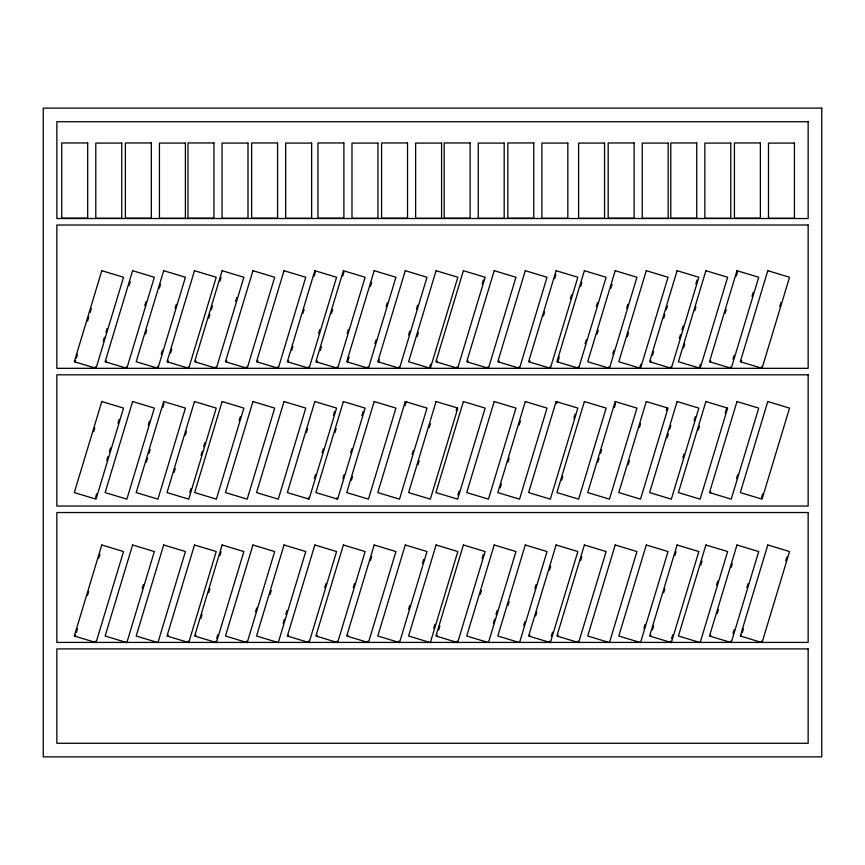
<?xml version="1.0" encoding="UTF-8"?>
<svg xmlns="http://www.w3.org/2000/svg" width="865" height="865" viewBox="0 0 865 865"><rect width="100%" height="100%" fill="white"/><g stroke="black" fill="none" stroke-linecap="round" stroke-linejoin="round"><path stroke-width="1.3" d="M75.19 362.003L75.547 360.824M76.358 358.153L77.515 354.315M87.581 320.969L88.749 317.12M90.187 312.362L91.333 308.535M95.15 368.025L95.507 366.846M103.281 341.102L104.438 337.253M105.898 332.409L107.055 328.581M106.006 362.003L106.363 360.824M129.09 285.569L130.237 281.752M93.647 431.732L94.804 427.905M125.966 368.025L126.322 366.846M144.801 305.626L145.958 301.798M95.507 497.699L96.696 493.753M106.763 460.407L107.93 456.569M109.368 451.789L110.525 447.962M117.997 423.223L119.154 419.374M145.525 334.041L146.682 330.214M159.387 288.121L160.544 284.304M75.19 636.294L75.547 635.115M76.358 632.445L77.515 628.606M87.581 595.261L88.749 591.411M98.815 558.076L99.972 554.227M157.041 368.025L157.398 366.846M161.247 354.099L162.404 350.271M175.108 308.178L176.265 304.35M148.272 425.007L149.429 421.179M167.897 362.003L168.253 360.824M170.61 353.028L171.767 349.179M146.38 462.083L147.537 458.234M148.996 453.411L150.153 449.584M162.858 407.502L164.015 403.674M95.15 642.317L95.507 641.138M187.856 368.025L188.213 366.846M195.533 362.003L195.89 360.824M208.703 318.407L209.86 314.557M211.298 309.811L212.455 305.983M219.926 281.212L221.094 277.373M174.092 472.344L175.26 468.495M185.326 435.149L186.483 431.3M142.228 588.46L143.385 584.61M215.493 368.025L215.85 366.846M235.626 301.344L236.783 297.495M226.349 362.003L226.706 360.824M189.792 492.466L190.949 488.628M201.015 455.282L202.183 451.433M203.61 446.686L204.767 442.858M246.309 368.025L246.666 366.846M167.897 636.294L168.253 635.115M239.108 420.66L240.275 416.811M257.424 362.003L257.781 360.824M187.856 642.317L188.213 641.138M195.533 636.294L195.89 635.115M200.896 618.54L202.053 614.712M208.703 592.698L209.86 588.849M219.926 555.503L221.094 551.665M277.384 368.025L277.741 366.846M288.24 362.003L288.596 360.824M291.732 350.466L292.889 346.616M302.955 313.271L304.112 309.432M314.179 276.086L315.347 272.237M215.493 642.317L215.85 641.138M216.618 638.586L217.775 634.759M308.2 368.025L308.556 366.846M318.655 333.403L319.812 329.554M316.785 362.003L317.141 360.824M320.277 350.466L321.434 346.616M331.5 313.271L332.657 309.432M342.724 276.086L343.892 272.237M306.437 432.587L307.605 428.737M246.309 642.317L246.666 641.138M255.521 611.804L256.678 607.976M336.745 368.025L337.101 366.846M347.2 333.403L348.357 329.554M270.107 594.298L271.264 590.471M347.6 362.003L349.114 356.996M370.447 286.347L371.604 282.498M308.2 498.878L308.556 497.699M314.33 478.572L315.487 474.744M322.137 452.719L323.294 448.87M333.36 415.524L334.528 411.686M334.982 432.587L336.15 428.737M283.19 623.081L284.347 619.243M285.828 614.355L286.985 610.528M367.56 368.025L367.917 366.846M374.913 343.664L376.08 339.815M386.147 306.48L387.304 302.631M288.24 636.294L288.596 635.115M336.745 498.878L337.101 497.699M342.875 478.572L344.032 474.744M350.682 452.719L351.839 448.87M361.905 415.524L363.073 411.686M378.675 362.003L379.454 359.44M351.428 480.194L352.585 476.377M308.2 642.317L308.556 641.138M324.732 587.573L325.878 583.745M316.785 636.294L317.141 635.115M398.635 368.025L398.992 366.846M408.615 334.96L409.772 331.133M416.443 309.043L417.6 305.194M417.168 336.593L418.325 332.766M405.004 405.653L406.172 401.814M336.745 642.317L337.101 641.138M353.277 587.573L354.423 583.745M347.6 636.294L347.957 635.115M370.447 560.639L371.604 556.79M429.451 368.025L430.608 364.187M436.803 362.003L437.16 360.824M412.086 454.341L413.243 450.514M418.011 464.646L419.179 460.796M429.245 427.461L430.402 423.612M367.56 642.317L367.917 641.138M456.763 368.025L457.12 366.846M482.151 283.947L483.308 280.119M467.619 362.003L467.976 360.824M456.169 410.399L456.936 407.837M398.635 642.317L398.992 641.138M408.615 609.252L409.772 605.424M422.477 563.342L423.634 559.514M487.579 368.025L487.936 366.846M457.92 495.039L459.088 491.19M498.694 362.003L499.051 360.824M433.711 628.217L434.868 624.368M436.803 636.294L437.16 635.115M438.739 629.882L439.907 626.033M518.654 368.025L519.011 366.846M529.51 362.003L529.867 360.824M543.447 315.844L544.615 311.995M554.681 278.649L555.838 274.8M500.208 487.849L501.365 484.022M507.993 462.083L509.15 458.234M519.216 424.888L520.384 421.05M456.763 642.317L457.12 641.138M482.151 558.239L483.308 554.411M480.302 594.298L481.459 590.471M549.47 368.025L549.826 366.846M570.37 298.782L571.538 294.933M557.795 362.003L559.309 356.996M580.642 286.347L581.799 282.498M556.444 403.674L557.006 401.814M493.385 623.081L494.542 619.243M496.023 614.355L497.18 610.528M577.755 368.025L578.112 366.846M585.108 343.664L586.275 339.815M596.342 306.48L597.499 302.631M507.993 605.522L509.15 601.672M597.055 334.041L598.212 330.214M610.917 288.121L612.074 284.304M573.863 418.098L575.02 414.249M561.623 480.194L562.78 476.377M523.682 625.654L524.85 621.805M534.916 588.46L536.073 584.61M608.571 368.025L608.928 366.846M612.777 354.099L613.934 350.271M626.638 308.178L627.795 304.35M529.51 636.294L529.867 635.115M535.651 615.988L536.797 612.16M549.513 570.067L550.659 566.24M627.363 336.593L628.52 332.766M597.91 462.083L599.067 458.234M600.526 453.411L601.683 449.584M614.388 407.502L615.545 403.674M549.47 642.317L549.826 641.138M551.362 636.034L552.519 632.218M557.795 636.294L558.152 635.115M580.642 560.639L581.799 556.79M639.646 368.025L640.803 364.187M650.502 362.003L650.858 360.824M652.437 355.591L653.605 351.741M663.671 318.407L664.828 314.557M666.266 309.811L667.423 305.983M628.206 464.646L629.374 460.796M639.44 427.461L640.597 423.612M577.755 642.317L578.112 641.138M670.462 368.025L670.818 366.846M679.36 338.539L680.528 334.69M681.988 329.857L683.134 326.04M695.849 283.947L697.006 280.119M683.566 347.903L684.734 344.054M694.8 310.708L695.957 306.859M666.364 410.399L667.131 407.837M667.153 437.712L668.31 433.873M669.726 429.181L670.883 425.353M699.266 368.025L700.423 364.187M710.381 362.003L710.738 360.824M725.097 313.271L726.254 309.432M736.32 276.086L737.488 272.237M682.853 457.845L684.01 453.995M694.076 420.66L695.244 416.811M698.282 430.024L699.439 426.175M643.906 628.217L645.063 624.368M730.341 368.025L730.698 366.846M733.012 359.191L734.158 355.374M752.02 296.219L753.188 292.37M650.502 636.294L650.858 635.115M652.437 629.882L653.605 626.033M663.671 592.698L664.828 588.849M674.895 555.503L676.062 551.665M725.205 412.962L726.751 407.837M741.197 362.003L741.554 360.824M710.381 492.855L710.738 491.677M670.462 642.317L670.818 641.138M671.586 638.586L672.743 634.759M700.845 564.964L702.002 561.136M761.157 368.025L761.514 366.846M779.743 306.48L780.9 302.631M736.472 478.572L737.629 474.744M716.566 585.021L717.723 581.193M710.381 636.294L710.738 635.115M717.29 613.436L718.447 609.609M731.152 567.516L732.309 563.688M761.546 497.602L762.703 493.753M730.341 642.317L730.698 641.138M733.012 633.483L734.158 629.666M746.873 587.573L748.02 583.745M741.197 636.294L741.554 635.115M742.365 632.445L743.522 628.606M761.157 642.317L761.514 641.138M785.766 560.79L786.923 556.963M101.789 270.691L74.303 361.732L96.037 368.295L123.533 277.254L101.789 270.691M132.605 270.691L105.119 361.732L126.852 368.295L154.348 277.254L132.605 270.691M101.789 401.544L74.303 492.585L96.037 499.148L123.533 408.107L101.789 401.544M163.68 270.691L136.194 361.732L157.927 368.295L185.424 277.254L163.68 270.691M132.605 401.544L105.119 492.585L126.852 499.148L154.348 408.107L132.605 401.544M101.789 544.982L74.303 636.024L96.037 642.587L123.533 551.546L101.789 544.982M194.495 270.691L167.01 361.732L188.743 368.295L216.239 277.254L194.495 270.691M163.68 401.544L136.194 492.585L157.927 499.148L185.424 408.107L163.68 401.544M132.605 544.982L105.119 636.024L126.852 642.587L154.348 551.546L132.605 544.982M222.132 270.691L194.647 361.732L216.38 368.295L243.876 277.254L222.132 270.691M194.495 401.544L167.01 492.585L188.743 499.148L216.239 408.107L194.495 401.544M163.68 544.982L136.194 636.024L157.927 642.587L185.424 551.546L163.68 544.982M252.948 270.691L225.462 361.732L247.195 368.295L274.692 277.254L252.948 270.691M222.132 401.544L194.647 492.585L216.38 499.148L243.876 408.107L222.132 401.544M194.495 544.982L167.01 636.024L188.743 642.587L216.239 551.546L194.495 544.982M284.023 270.691L256.537 361.732L278.271 368.295L305.767 277.254L284.023 270.691M252.948 401.544L225.462 492.585L247.195 499.148L274.692 408.107L252.948 401.544M222.132 544.982L194.647 636.024L216.38 642.587L243.876 551.546L222.132 544.982M314.838 270.691L287.353 361.732L309.086 368.295L336.582 277.254L314.838 270.691M284.023 401.544L256.537 492.585L278.271 499.148L305.767 408.107L284.023 401.544M252.948 544.982L225.462 636.024L247.195 642.587L274.692 551.546L252.948 544.982M343.383 270.691L315.898 361.732L337.631 368.295L365.127 277.254L343.383 270.691M314.838 401.544L287.353 492.585L309.086 499.148L336.582 408.107L314.838 401.544M284.023 544.982L256.537 636.024L278.271 642.587L305.767 551.546L284.023 544.982M374.199 270.691L346.714 361.732L368.447 368.295L395.943 277.254L374.199 270.691M343.383 401.544L315.898 492.585L337.631 499.148L365.127 408.107L343.383 401.544M314.838 544.982L287.353 636.024L309.086 642.587L336.582 551.546L314.838 544.982M405.274 270.691L377.789 361.732L399.522 368.295L427.018 277.254L405.274 270.691M374.199 401.544L346.714 492.585L368.447 499.148L395.943 408.107L374.199 401.544M343.383 544.982L315.898 636.024L337.631 642.587L365.127 551.546L343.383 544.982M436.09 270.691L408.604 361.732L430.338 368.295L457.834 277.254L436.09 270.691M405.274 401.544L377.789 492.585L399.522 499.148L427.018 408.107L405.274 401.544M374.199 544.982L346.714 636.024L368.447 642.587L395.943 551.546L374.199 544.982M463.402 270.691L435.917 361.732L457.65 368.295L485.146 277.254L463.402 270.691M436.09 401.544L408.604 492.585L430.338 499.148L457.834 408.107L436.09 401.544M405.274 544.982L377.789 636.024L399.522 642.587L427.018 551.546L405.274 544.982M494.218 270.691L466.732 361.732L488.466 368.295L515.962 277.254L494.218 270.691M463.402 401.544L435.917 492.585L457.65 499.148L485.146 408.107L463.402 401.544M436.09 544.982L408.604 636.024L430.338 642.587L457.834 551.546L436.09 544.982M525.293 270.691L497.808 361.732L519.541 368.295L547.037 277.254L525.293 270.691M494.218 401.544L466.732 492.585L488.466 499.148L515.962 408.107L494.218 401.544M463.402 544.982L435.917 636.024L457.65 642.587L485.146 551.546L463.402 544.982M556.109 270.691L528.623 361.732L550.356 368.295L577.852 277.254L556.109 270.691M525.293 401.544L497.808 492.585L519.541 499.148L547.037 408.107L525.293 401.544M494.218 544.982L466.732 636.024L488.466 642.587L515.962 551.546L494.218 544.982M584.394 270.691L556.909 361.732L578.642 368.295L606.138 277.254L584.394 270.691M556.109 401.544L528.623 492.585L550.356 499.148L577.852 408.107L556.109 401.544M525.293 544.982L497.808 636.024L519.541 642.587L547.037 551.546L525.293 544.982M615.21 270.691L587.724 361.732L609.457 368.295L636.954 277.254L615.21 270.691M584.394 401.544L556.909 492.585L578.642 499.148L606.138 408.107L584.394 401.544M556.109 544.982L528.623 636.024L550.356 642.587L577.852 551.546L556.109 544.982M646.285 270.691L618.799 361.732L640.533 368.295L668.029 277.254L646.285 270.691M615.21 401.544L587.724 492.585L609.457 499.148L636.954 408.107L615.21 401.544M584.394 544.982L556.909 636.024L578.642 642.587L606.138 551.546L584.394 544.982M677.1 270.691L649.615 361.732L671.348 368.295L698.844 277.254L677.1 270.691M646.285 401.544L618.799 492.585L640.533 499.148L668.029 408.107L646.285 401.544M615.21 544.982L587.724 636.024L609.457 642.587L636.954 551.546L615.21 544.982M705.905 270.691L678.42 361.732L700.153 368.295L727.649 277.254L705.905 270.691M677.1 401.544L649.615 492.585L671.348 499.148L698.844 408.107L677.1 401.544M646.285 544.982L618.799 636.024L640.533 642.587L668.029 551.546L646.285 544.982M736.98 270.691L709.495 361.732L731.228 368.295L758.724 277.254L736.98 270.691M705.905 401.544L678.42 492.585L700.153 499.148L727.649 408.107L705.905 401.544M677.1 544.982L649.615 636.024L671.348 642.587L698.844 551.546L677.1 544.982M767.796 270.691L740.31 361.732L762.043 368.295L789.54 277.254L767.796 270.691M736.98 401.544L709.495 492.585L731.228 499.148L758.724 408.107L736.98 401.544M705.905 544.982L678.42 636.024L700.153 642.587L727.649 551.546L705.905 544.982M767.796 401.544L740.31 492.585L762.043 499.148L789.54 408.107L767.796 401.544M736.98 544.982L709.495 636.024L731.228 642.587L758.724 551.546L736.98 544.982M767.796 544.982L740.31 636.024L762.043 642.587L789.54 551.546L767.796 544.982M821.75 108.125L43.25 108.125L43.25 756.875L821.75 756.875L821.75 108.125M808.148 121.727L56.852 121.727L56.852 218.521L808.148 218.521L808.148 121.727M87.689 142.963L61.739 142.963L61.739 218.153L87.689 218.153L87.689 142.963M151.332 142.963L125.382 142.963L125.382 218.153L151.332 218.153L151.332 142.963M213.936 142.963L187.986 142.963L187.986 218.153L213.936 218.153L213.936 142.963M277.579 142.963L251.629 142.963L251.629 218.153L277.579 218.153L277.579 142.963M343.881 142.963L317.931 142.963L317.931 218.153L343.881 218.153L343.881 142.963M407.523 142.963L381.573 142.963L381.573 218.153L407.523 218.153L407.523 142.963M470.128 142.963L444.178 142.963L444.178 218.153L470.128 218.153L470.128 142.963M533.77 142.963L507.82 142.963L507.82 218.153L533.77 218.153L533.77 142.963M634.132 142.963L608.182 142.963L608.182 218.153L634.132 218.153L634.132 142.963M696.736 142.963L670.786 142.963L670.786 218.153L696.736 218.153L696.736 142.963M760.378 142.963L734.428 142.963L734.428 218.153L760.378 218.153L760.378 142.963M121.749 143.093L95.799 143.093L95.799 218.283L121.749 218.283L121.749 143.093M185.391 143.093L159.441 143.093L159.441 218.283L185.391 218.283L185.391 143.093M247.996 143.093L222.046 143.093L222.046 218.283L247.996 218.283L247.996 143.093M311.638 143.093L285.688 143.093L285.688 218.283L311.638 218.283L311.638 143.093M377.94 143.093L351.99 143.093L351.99 218.283L377.94 218.283L377.94 143.093M441.582 143.093L415.632 143.093L415.632 218.283L441.582 218.283L441.582 143.093M504.187 143.093L478.237 143.093L478.237 218.283L504.187 218.283L504.187 143.093M567.829 143.093L541.879 143.093L541.879 218.283L567.829 218.283L567.829 143.093M604.548 143.093L578.599 143.093L578.599 218.283L604.548 218.283L604.548 143.093M668.191 143.093L642.241 143.093L642.241 218.283L668.191 218.283L668.191 143.093M730.795 143.093L704.845 143.093L704.845 218.283L730.795 218.283L730.795 143.093M794.438 143.093L768.488 143.093L768.488 218.283L794.438 218.283L794.438 143.093M808.148 225.008L56.852 225.008L56.852 368.317L808.148 368.317L808.148 225.008M808.148 374.805L56.852 374.805L56.852 506.047L808.148 506.047L808.148 374.805M808.148 512.534L56.852 512.534L56.852 642.414L808.148 642.414L808.148 512.534M808.148 648.901L56.852 648.901L56.852 743.273L808.148 743.273L808.148 648.901"/></g></svg>
